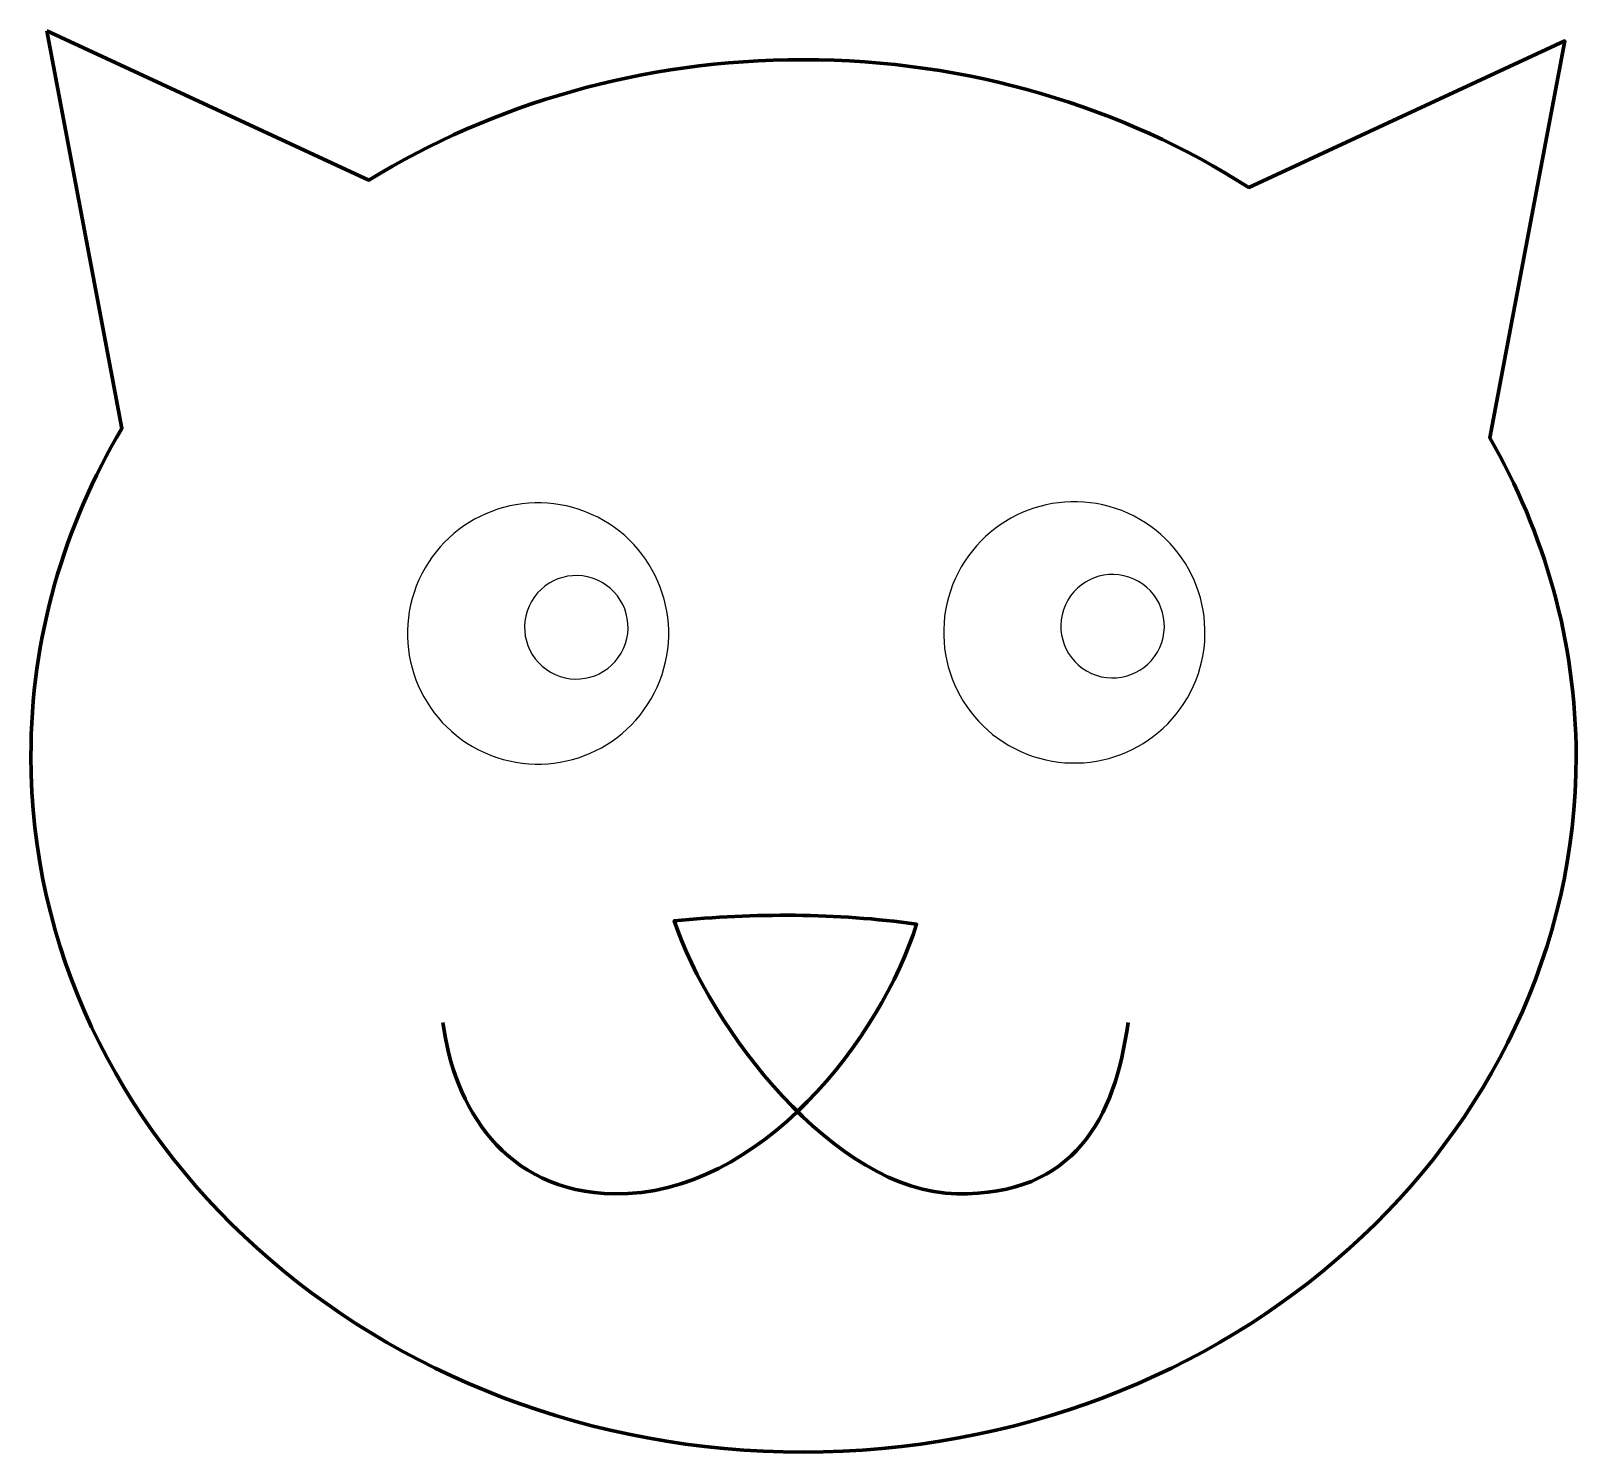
# Model space of a CAD drawing. Header units: centimetres. Extents: x -9.1 to 9.1, y -8.4 to 8.4.
import ezdxf

# ---------------------------------------------------------------- set-up
doc = ezdxf.new("R2010")
doc.units = ezdxf.units.CM
doc.header["$MEASUREMENT"] = 0
doc.layers.add('Layer 1', color=7, linetype='Continuous')

msp = doc.modelspace()

# ---------------------------------------------------------------- linework, layer by layer
at = {"layer": 'Layer 1', "lineweight": 211}
for points, knots in [([(-8.89081, 8.35209), (-8.89081, 8.35209), (-8.00999, 3.68058), (-8.00999, 3.68058), (-8.00999, 3.68058), (-8.69216, 2.53207), (-9.07956, 1.21997), (-9.07956, -0.17302), (-9.07956, -0.17302), (-9.07956, -4.68939), (-5.01515, -8.35209), (-0.00393, -8.35209), (-0.00393, -8.35209), (5.00729, -8.35209), (9.07956, -4.68938), (9.07956, -0.17302), (9.07956, -0.17302), (9.07956, 1.17637), (8.70787, 2.44807), (8.06504, 3.57048), (8.06504, 3.57048), (8.06504, 3.57048), (8.94586, 8.23413), (8.94586, 8.23413), (8.94586, 8.23413), (8.94586, 8.23413), (5.23382, 6.51181), (5.23382, 6.51181), (5.23382, 6.51181), (3.75418, 7.45512), (1.94505, 8.01393), (-0.00393, 8.01393), (-0.00393, 8.01393), (-1.89614, 8.01393), (-3.65313, 7.49202), (-5.10799, 6.59832), (-5.10799, 6.59832), (-5.10799, 6.59832), (-8.89081, 8.35209), (-8.89081, 8.35209)], [0, 0, 0, 0, 0.09090909, 0.09090909, 0.09090909, 0.09090909, 0.18181818, 0.18181818, 0.18181818, 0.18181818, 0.27272727, 0.27272727, 0.27272727, 0.27272727, 0.36363636, 0.36363636, 0.36363636, 0.36363636, 0.45454545, 0.45454545, 0.45454545, 0.45454545, 0.54545455, 0.54545455, 0.54545455, 0.54545455, 0.63636364, 0.63636364, 0.63636364, 0.63636364, 0.72727273, 0.72727273, 0.72727273, 0.72727273, 0.81818182, 0.81818182, 0.81818182, 0.81818182, 1, 1, 1, 1]), ([(-4.23797, -3.30309), (-4.10799, -4.28718), (-3.52316, -5.29521), (-2.22466, -5.3164), (-2.22466, -5.3164), (-0.49883, -5.34491), (0.91366, -3.46455), (1.32868, -2.14853), (1.32868, -2.14853), (0.37932, -2.01118), (-0.57004, -2.01867), (-1.51939, -2.10627), (-1.51939, -2.10627), (-1.10437, -3.35891), (0.36099, -5.2931), (1.80196, -5.3164), (1.80196, -5.3164), (3.18426, -5.33875), (3.65929, -4.42993), (3.81527, -3.30309)], [0, 0, 0, 0, 0.16666667, 0.16666667, 0.16666667, 0.16666667, 0.33333333, 0.33333333, 0.33333333, 0.33333333, 0.5, 0.5, 0.5, 0.5, 0.66666667, 0.66666667, 0.66666667, 0.66666667, 1, 1, 1, 1])]:
    msp.add_open_spline(points, degree=3, knots=knots, dxfattribs=at)
at = {"layer": 'Layer 1', "color": 7, "lineweight": 211}
msp.add_open_spline([(-8.89081, 8.35209), (-8.89081, 8.35209), (-8.00999, 3.68058), (-8.00999, 3.68058), (-8.00999, 3.68058), (-8.69216, 2.53207), (-9.07956, 1.21997), (-9.07956, -0.17302), (-9.07956, -0.17302), (-9.07956, -4.68939), (-5.01515, -8.35209), (-0.00393, -8.35209), (-0.00393, -8.35209), (5.00729, -8.35209), (9.07956, -4.68938), (9.07956, -0.17302), (9.07956, -0.17302), (9.07956, 1.17637), (8.70787, 2.44807), (8.06504, 3.57048), (8.06504, 3.57048), (8.06504, 3.57048), (8.94586, 8.23413), (8.94586, 8.23413), (8.94586, 8.23413), (8.94586, 8.23413), (5.23382, 6.51181), (5.23382, 6.51181), (5.23382, 6.51181), (3.75418, 7.45512), (1.94505, 8.01393), (-0.00393, 8.01393), (-0.00393, 8.01393), (-1.89614, 8.01393), (-3.65313, 7.49202), (-5.10799, 6.59832), (-5.10799, 6.59832), (-5.10799, 6.59832), (-8.89081, 8.35209), (-8.89081, 8.35209)], degree=3, knots=[0, 0, 0, 0, 0.09090909, 0.09090909, 0.09090909, 0.09090909, 0.18181818, 0.18181818, 0.18181818, 0.18181818, 0.27272727, 0.27272727, 0.27272727, 0.27272727, 0.36363636, 0.36363636, 0.36363636, 0.36363636, 0.45454545, 0.45454545, 0.45454545, 0.45454545, 0.54545455, 0.54545455, 0.54545455, 0.54545455, 0.63636364, 0.63636364, 0.63636364, 0.63636364, 0.72727273, 0.72727273, 0.72727273, 0.72727273, 0.81818182, 0.81818182, 0.81818182, 0.81818182, 1, 1, 1, 1], dxfattribs=at)
at = {"layer": 'Layer 1'}
for points in [[(-1.71941, 0.63974), (-2.0673, -0.13349), (-2.97616, -0.4783), (-3.74939, -0.1304), (-3.74939, -0.1304), (-4.52262, 0.21749), (-4.86743, 1.12635), (-4.51953, 1.89958), (-4.51953, 1.89958), (-4.17164, 2.67281), (-3.26278, 3.01762), (-2.48955, 2.66972), (-2.48955, 2.66972), (-1.71632, 2.32183), (-1.37151, 1.41297), (-1.71941, 0.63974)], [(4.58301, 0.65261), (4.23512, -0.12062), (3.32626, -0.46543), (2.55303, -0.11753), (2.55303, -0.11753), (1.7798, 0.23036), (1.43499, 1.13922), (1.78289, 1.91245), (1.78289, 1.91245), (2.13078, 2.68568), (3.03964, 3.03049), (3.81287, 2.68259), (3.81287, 2.68259), (4.5861, 2.3347), (4.93091, 1.42584), (4.58301, 0.65261)]]:
    msp.add_open_spline(points, degree=3, knots=[0, 0, 0, 0, 0.2, 0.2, 0.2, 0.2, 0.4, 0.4, 0.4, 0.4, 0.6, 0.6, 0.6, 0.6, 1, 1, 1, 1], dxfattribs=at)
at = {"layer": 'Layer 1', "color": 7}
for points in [[(-2.11529, 1.09271), (-2.25309, 0.78643), (-2.61309, 0.64985), (-2.91937, 0.78765), (-2.91937, 0.78765), (-3.22565, 0.92545), (-3.36223, 1.28545), (-3.22443, 1.59173), (-3.22443, 1.59173), (-3.08663, 1.89801), (-2.72663, 2.03459), (-2.42035, 1.89679), (-2.42035, 1.89679), (-2.11407, 1.75899), (-1.97749, 1.39899), (-2.11529, 1.09271)], [(4.18713, 1.10558), (4.04933, 0.7993), (3.68933, 0.66272), (3.38305, 0.80052), (3.38305, 0.80052), (3.07677, 0.93832), (2.94019, 1.29832), (3.07799, 1.6046), (3.07799, 1.6046), (3.21579, 1.91088), (3.57579, 2.04746), (3.88207, 1.90966), (3.88207, 1.90966), (4.18835, 1.77186), (4.32493, 1.41186), (4.18713, 1.10558)]]:
    msp.add_open_spline(points, degree=3, knots=[0, 0, 0, 0, 0.2, 0.2, 0.2, 0.2, 0.4, 0.4, 0.4, 0.4, 0.6, 0.6, 0.6, 0.6, 1, 1, 1, 1], dxfattribs=at)

doc.saveas('drawing.dxf')
